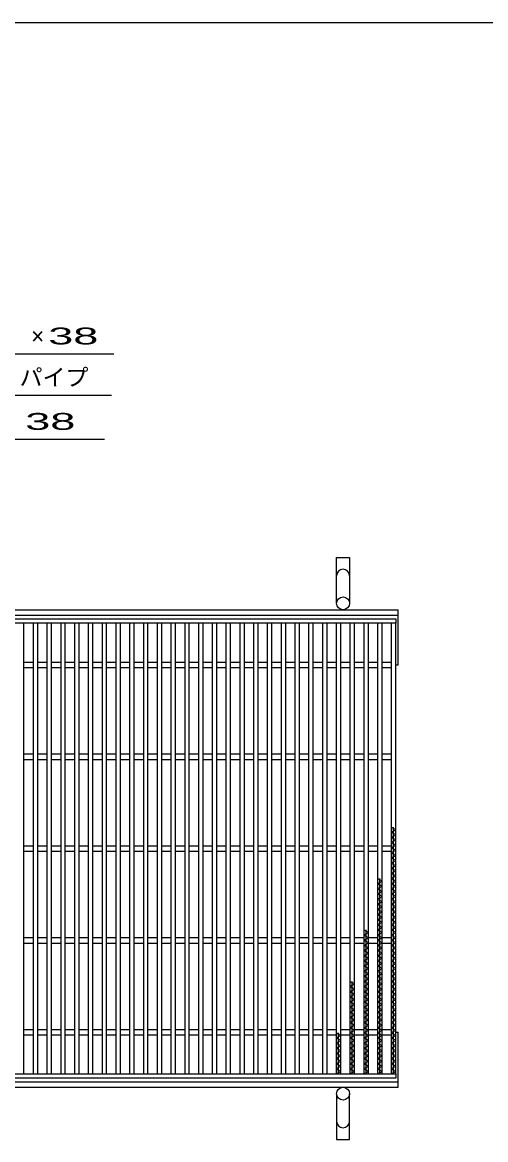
# Model space of a CAD drawing. Units: millimetres, scale not verified. Extents: x -1820 to 1736, y -1282 to 1048.
# Drawn here: x -826 to -321, y -168 to 1048 of the extents above; entities that cross this region are included whole.
import ezdxf
from ezdxf.enums import TextEntityAlignment as Align

# ---------------------------------------------------------------- set-up
doc = ezdxf.new("R2010")
doc.units = ezdxf.units.MM
doc.header["$LTSCALE"] = 10
for name, color, linetype, lineweight in [('0_2', 150, 'Continuous', 25), ('16', 3, 'Continuous', 25), ('19', 6, 'Continuous', 25), ('22', 4, 'Continuous', 25)]:
    doc.layers.add(name, color=color, linetype=linetype, lineweight=lineweight)
doc.styles.add('ベクトル', font='')
doc.styles.get('ベクトル').set_extended_font_data('ベクトル')

msp = doc.modelspace()

# ---------------------------------------------------------------- linework, layer by layer
at = {"layer": '0_2'}
msp.add_line((-1724, 1048.5), (1736, 1048.5), dxfattribs=at)
at = {"layer": '16'}
for p, q in [((-1414, 399), (-419, 399)), ((-419, 394.5), (-1414, 394.5)), ((-824, 394.5), (-829, 394.5)), ((-824, -96.5), (-824, 394.5)), ((-814, 394.5), (-814, -96.5)), ((-809, 394.5), (-814, 394.5)), ((-809, -96.5), (-809, 394.5)), ((-799, 394.5), (-799, -96.5)), ((-794, 394.5), (-799, 394.5)), ((-794, -96.5), (-794, 394.5)), ((-784, 394.5), (-784, -96.5)), ((-779, 394.5), (-784, 394.5)), ((-779, -96.5), (-779, 394.5)), ((-769, 394.5), (-769, -96.5)), ((-764, 394.5), (-769, 394.5)), ((-764, -96.5), (-764, 394.5)), ((-754, 394.5), (-754, -96.5)), ((-749, 394.5), (-754, 394.5)), ((-749, -96.5), (-749, 394.5)), ((-739, 394.5), (-739, -96.5)), ((-734, 394.5), (-739, 394.5)), ((-734, -96.5), (-734, 394.5)), ((-724, 394.5), (-724, -96.5)), ((-719, 394.5), (-724, 394.5)), ((-719, -96.5), (-719, 394.5)), ((-709, 394.5), (-709, -96.5)), ((-704, 394.5), (-709, 394.5)), ((-704, -96.5), (-704, 394.5)), ((-694, 394.5), (-694, -96.5)), ((-689, 394.5), (-694, 394.5)), ((-689, -96.5), (-689, 394.5)), ((-679, 394.5), (-679, -96.5)), ((-674, 394.5), (-679, 394.5)), ((-674, -96.5), (-674, 394.5)), ((-664, 394.5), (-664, -96.5)), ((-659, 394.5), (-664, 394.5)), ((-659, -96.5), (-659, 394.5)), ((-649, 394.5), (-649, -96.5)), ((-644, 394.5), (-649, 394.5)), ((-644, -96.5), (-644, 394.5)), ((-634, 394.5), (-634, -96.5)), ((-629, 394.5), (-634, 394.5)), ((-629, -96.5), (-629, 394.5)), ((-619, 394.5), (-619, -96.5)), ((-614, 394.5), (-619, 394.5)), ((-614, -96.5), (-614, 394.5)), ((-604, 394.5), (-604, -96.5)), ((-599, 394.5), (-604, 394.5)), ((-599, -96.5), (-599, 394.5)), ((-589, 394.5), (-589, -96.5)), ((-584, 394.5), (-589, 394.5)), ((-584, -96.5), (-584, 394.5)), ((-574, 394.5), (-574, -96.5)), ((-569, 394.5), (-574, 394.5)), ((-569, -96.5), (-569, 394.5)), ((-559, 394.5), (-559, -96.5)), ((-554, 394.5), (-559, 394.5)), ((-554, -96.5), (-554, 394.5)), ((-544, 394.5), (-544, -96.5)), ((-539, 394.5), (-544, 394.5)), ((-539, -96.5), (-539, 394.5)), ((-529, 394.5), (-529, -96.5)), ((-524, 394.5), (-529, 394.5)), ((-524, -96.5), (-524, 394.5)), ((-514, 394.5), (-514, -96.5)), ((-509, 394.5), (-514, 394.5)), ((-509, -96.5), (-509, 394.5)), ((-499, 394.5), (-499, -96.5)), ((-494, 394.5), (-499, 394.5)), ((-494, -96.5), (-494, 394.5)), ((-484, 394.5), (-484, -96.5)), ((-479, 394.5), (-484, 394.5)), ((-479, -96.5), (-479, 394.5)), ((-469, 394.5), (-469, -96.5)), ((-464, 394.5), (-469, 394.5)), ((-464, -96.5), (-464, 394.5)), ((-454, 394.5), (-454, -96.5)), ((-449, 394.5), (-454, 394.5)), ((-449, -96.5), (-449, 394.5)), ((-439, 394.5), (-439, -96.5)), ((-434, 394.5), (-439, 394.5)), ((-434, -96.5), (-434, 394.5)), ((-424, 394.5), (-424, -96.5)), ((-419, 394.5), (-424, 394.5)), ((-419, 399), (-419, 394.5)), ((-419, -96.5), (-419, 394.5)), ((-824, 352), (-814, 352)), ((-824, 346), (-814, 346)), ((-809, 352), (-799, 352)), ((-809, 346), (-799, 346)), ((-794, 352), (-784, 352)), ((-794, 346), (-784, 346)), ((-779, 352), (-769, 352)), ((-779, 346), (-769, 346)), ((-764, 352), (-754, 352)), ((-764, 346), (-754, 346)), ((-749, 352), (-739, 352)), ((-749, 346), (-739, 346)), ((-734, 352), (-724, 352)), ((-734, 346), (-724, 346)), ((-719, 352), (-709, 352)), ((-719, 346), (-709, 346)), ((-704, 352), (-694, 352)), ((-704, 346), (-694, 346)), ((-689, 352), (-679, 352)), ((-689, 346), (-679, 346)), ((-674, 352), (-664, 352)), ((-674, 346), (-664, 346)), ((-659, 352), (-649, 352)), ((-659, 346), (-649, 346)), ((-644, 352), (-634, 352)), ((-644, 346), (-634, 346)), ((-629, 352), (-619, 352)), ((-629, 346), (-619, 346)), ((-614, 352), (-604, 352)), ((-614, 346), (-604, 346)), ((-599, 352), (-589, 352)), ((-599, 346), (-589, 346)), ((-584, 352), (-574, 352)), ((-584, 346), (-574, 346)), ((-569, 352), (-559, 352)), ((-569, 346), (-559, 346)), ((-554, 352), (-544, 352)), ((-554, 346), (-544, 346)), ((-539, 352), (-529, 352)), ((-539, 346), (-529, 346)), ((-524, 352), (-514, 352)), ((-524, 346), (-514, 346)), ((-509, 352), (-499, 352)), ((-509, 346), (-499, 346)), ((-494, 352), (-484, 352)), ((-494, 346), (-484, 346)), ((-479, 352), (-469, 352)), ((-479, 346), (-469, 346)), ((-464, 352), (-454, 352)), ((-464, 346), (-454, 346)), ((-449, 352), (-439, 352)), ((-449, 346), (-439, 346)), ((-434, 352), (-424, 352)), ((-434, 346), (-424, 346)), ((-824, 252), (-814, 252)), ((-824, 246), (-814, 246)), ((-809, 252), (-799, 252)), ((-809, 246), (-799, 246)), ((-794, 252), (-784, 252)), ((-794, 246), (-784, 246)), ((-779, 252), (-769, 252)), ((-779, 246), (-769, 246)), ((-764, 252), (-754, 252)), ((-764, 246), (-754, 246)), ((-749, 252), (-739, 252)), ((-749, 246), (-739, 246)), ((-734, 252), (-724, 252)), ((-734, 246), (-724, 246)), ((-719, 252), (-709, 252)), ((-719, 246), (-709, 246)), ((-704, 252), (-694, 252)), ((-704, 246), (-694, 246)), ((-689, 252), (-679, 252)), ((-689, 246), (-679, 246)), ((-674, 252), (-664, 252)), ((-674, 246), (-664, 246)), ((-659, 252), (-649, 252)), ((-659, 246), (-649, 246)), ((-644, 252), (-634, 252)), ((-644, 246), (-634, 246)), ((-629, 252), (-619, 252)), ((-629, 246), (-619, 246)), ((-614, 252), (-604, 252)), ((-614, 246), (-604, 246)), ((-599, 252), (-589, 252)), ((-599, 246), (-589, 246)), ((-584, 252), (-574, 252)), ((-584, 246), (-574, 246)), ((-569, 252), (-559, 252)), ((-569, 246), (-559, 246)), ((-554, 252), (-544, 252)), ((-554, 246), (-544, 246)), ((-539, 252), (-529, 252)), ((-539, 246), (-529, 246)), ((-524, 252), (-514, 252)), ((-524, 246), (-514, 246)), ((-509, 252), (-499, 252)), ((-509, 246), (-499, 246)), ((-494, 252), (-484, 252)), ((-494, 246), (-484, 246)), ((-479, 252), (-469, 252)), ((-479, 246), (-469, 246)), ((-464, 252), (-454, 252)), ((-464, 246), (-454, 246)), ((-449, 252), (-439, 252)), ((-449, 246), (-439, 246)), ((-434, 252), (-424, 252)), ((-434, 246), (-424, 246)), ((-419, 169.5), (-424, 172.3)), ((-421.5, -96.5), (-421.5, 172.3)), ((-424, 166.7), (-419, 169.5)), ((-419, 163.9), (-424, 166.7)), ((-424, 161.1), (-419, 163.9)), ((-419, 158.3), (-424, 161.1)), ((-424, 155.5), (-419, 158.3)), ((-824, 152), (-814, 152)), ((-824, 146), (-814, 146)), ((-809, 152), (-799, 152)), ((-809, 146), (-799, 146)), ((-794, 152), (-784, 152)), ((-794, 146), (-784, 146)), ((-779, 152), (-769, 152)), ((-779, 146), (-769, 146)), ((-764, 152), (-754, 152)), ((-764, 146), (-754, 146)), ((-749, 152), (-739, 152)), ((-749, 146), (-739, 146)), ((-734, 152), (-724, 152)), ((-734, 146), (-724, 146)), ((-719, 152), (-709, 152)), ((-719, 146), (-709, 146)), ((-704, 152), (-694, 152)), ((-704, 146), (-694, 146)), ((-689, 152), (-679, 152)), ((-689, 146), (-679, 146)), ((-674, 152), (-664, 152)), ((-674, 146), (-664, 146)), ((-659, 152), (-649, 152)), ((-659, 146), (-649, 146)), ((-644, 152), (-634, 152)), ((-644, 146), (-634, 146)), ((-629, 152), (-619, 152)), ((-629, 146), (-619, 146)), ((-614, 152), (-604, 152)), ((-614, 146), (-604, 146)), ((-599, 152), (-589, 152)), ((-599, 146), (-589, 146)), ((-584, 152), (-574, 152)), ((-584, 146), (-574, 146)), ((-569, 152), (-559, 152)), ((-569, 146), (-559, 146)), ((-554, 152), (-544, 152)), ((-554, 146), (-544, 146)), ((-539, 152), (-529, 152)), ((-539, 146), (-529, 146)), ((-524, 152), (-514, 152)), ((-524, 146), (-514, 146)), ((-509, 152), (-499, 152)), ((-509, 146), (-499, 146)), ((-494, 152), (-484, 152)), ((-494, 146), (-484, 146)), ((-479, 152), (-469, 152)), ((-479, 146), (-469, 146)), ((-464, 152), (-454, 152)), ((-464, 146), (-454, 146)), ((-449, 152), (-439, 152)), ((-449, 146), (-439, 146)), ((-434, 152), (-424, 152)), ((-434, 146), (-424, 146)), ((-419, 152.7), (-424, 155.5)), ((-424, 149.9), (-419, 152.7)), ((-419, 147.1), (-424, 149.9)), ((-424, 144.3), (-419, 147.1)), ((-419, 141.5), (-424, 144.3)), ((-424, 138.7), (-419, 141.5)), ((-419, 135.9), (-424, 138.7)), ((-424, 133.1), (-419, 135.9)), ((-419, 130.3), (-424, 133.1)), ((-424, 127.5), (-419, 130.3)), ((-419, 124.7), (-424, 127.5)), ((-424, 121.9), (-419, 124.7)), ((-419, 119.1), (-424, 121.9)), ((-434, 113.5), (-439, 116.3)), ((-439, 110.7), (-434, 113.5)), ((-434, 107.9), (-439, 110.7)), ((-436.5, -96.5), (-436.5, 116.3)), ((-424, 116.3), (-419, 119.1)), ((-419, 113.5), (-424, 116.3)), ((-424, 110.7), (-419, 113.5)), ((-419, 107.9), (-424, 110.7)), ((-439, 105.1), (-434, 107.9)), ((-434, 102.3), (-439, 105.1)), ((-439, 99.5), (-434, 102.3)), ((-434, 96.7), (-439, 99.5)), ((-424, 105.1), (-419, 107.9)), ((-419, 102.3), (-424, 105.1)), ((-424, 99.5), (-419, 102.3)), ((-419, 96.7), (-424, 99.5)), ((-439, 93.9), (-434, 96.7)), ((-434, 91.1), (-439, 93.9)), ((-439, 88.3), (-434, 91.1)), ((-434, 85.5), (-439, 88.3)), ((-439, 82.7), (-434, 85.5)), ((-424, 93.9), (-419, 96.7)), ((-419, 91.1), (-424, 93.9)), ((-424, 88.3), (-419, 91.1)), ((-419, 85.5), (-424, 88.3)), ((-424, 82.7), (-419, 85.5)), ((-434, 79.9), (-439, 82.7)), ((-439, 77.1), (-434, 79.9)), ((-434, 74.3), (-439, 77.1)), ((-439, 71.5), (-434, 74.3)), ((-419, 79.9), (-424, 82.7)), ((-424, 77.1), (-419, 79.9)), ((-419, 74.3), (-424, 77.1)), ((-424, 71.5), (-419, 74.3)), ((-434, 68.7), (-439, 71.5)), ((-439, 65.9), (-434, 68.7)), ((-434, 63.1), (-439, 65.9)), ((-439, 60.3), (-434, 63.1)), ((-419, 68.7), (-424, 71.5)), ((-424, 65.9), (-419, 68.7)), ((-419, 63.1), (-424, 65.9)), ((-424, 60.3), (-419, 63.1)), ((-824, 52), (-814, 52)), ((-809, 52), (-799, 52)), ((-794, 52), (-784, 52)), ((-779, 52), (-769, 52)), ((-764, 52), (-754, 52)), ((-749, 52), (-739, 52)), ((-734, 52), (-724, 52)), ((-719, 52), (-709, 52)), ((-704, 52), (-694, 52)), ((-689, 52), (-679, 52)), ((-674, 52), (-664, 52)), ((-659, 52), (-649, 52)), ((-644, 52), (-634, 52)), ((-629, 52), (-619, 52)), ((-614, 52), (-604, 52)), ((-599, 52), (-589, 52)), ((-584, 52), (-574, 52)), ((-569, 52), (-559, 52)), ((-554, 52), (-544, 52)), ((-539, 52), (-529, 52)), ((-524, 52), (-514, 52)), ((-509, 52), (-499, 52)), ((-494, 52), (-484, 52)), ((-479, 52), (-469, 52)), ((-464, 52), (-454, 52)), ((-449, 57.5), (-454, 60.3)), ((-454, 54.7), (-449, 57.5)), ((-449, 51.9), (-454, 54.7)), ((-454, 49.1), (-449, 51.9)), ((-449, 46.3), (-454, 49.1)), ((-451.5, -96.5), (-451.5, 60.3)), ((-449, 52), (-439, 52)), ((-434, 57.5), (-439, 60.3)), ((-439, 54.7), (-434, 57.5)), ((-434, 51.9), (-439, 54.7)), ((-439, 49.1), (-434, 51.9)), ((-434, 46.3), (-439, 49.1)), ((-434, 52), (-424, 52)), ((-419, 57.5), (-424, 60.3)), ((-424, 54.7), (-419, 57.5)), ((-419, 51.9), (-424, 54.7)), ((-424, 49.1), (-419, 51.9)), ((-419, 46.3), (-424, 49.1)), ((-824, 46), (-814, 46)), ((-809, 46), (-799, 46)), ((-794, 46), (-784, 46)), ((-779, 46), (-769, 46)), ((-764, 46), (-754, 46)), ((-749, 46), (-739, 46)), ((-734, 46), (-724, 46)), ((-719, 46), (-709, 46)), ((-704, 46), (-694, 46)), ((-689, 46), (-679, 46)), ((-674, 46), (-664, 46)), ((-659, 46), (-649, 46)), ((-644, 46), (-634, 46)), ((-629, 46), (-619, 46)), ((-614, 46), (-604, 46)), ((-599, 46), (-589, 46)), ((-584, 46), (-574, 46)), ((-569, 46), (-559, 46)), ((-554, 46), (-544, 46)), ((-539, 46), (-529, 46)), ((-524, 46), (-514, 46)), ((-509, 46), (-499, 46)), ((-494, 46), (-484, 46)), ((-479, 46), (-469, 46)), ((-464, 46), (-454, 46)), ((-454, 43.5), (-449, 46.3)), ((-449, 40.7), (-454, 43.5)), ((-454, 37.9), (-449, 40.7)), ((-449, 35.1), (-454, 37.9)), ((-449, 46), (-439, 46)), ((-439, 43.5), (-434, 46.3)), ((-434, 40.7), (-439, 43.5)), ((-439, 37.9), (-434, 40.7)), ((-434, 35.1), (-439, 37.9)), ((-434, 46), (-424, 46)), ((-424, 43.5), (-419, 46.3)), ((-419, 40.7), (-424, 43.5)), ((-424, 37.9), (-419, 40.7)), ((-419, 35.1), (-424, 37.9)), ((-454, 32.3), (-449, 35.1)), ((-449, 29.5), (-454, 32.3)), ((-454, 26.7), (-449, 29.5)), ((-449, 23.9), (-454, 26.7)), ((-439, 32.3), (-434, 35.1)), ((-434, 29.5), (-439, 32.3)), ((-439, 26.7), (-434, 29.5)), ((-434, 23.9), (-439, 26.7)), ((-424, 32.3), (-419, 35.1)), ((-419, 29.5), (-424, 32.3)), ((-424, 26.7), (-419, 29.5)), ((-419, 23.9), (-424, 26.7)), ((-454, 21.1), (-449, 23.9)), ((-449, 18.3), (-454, 21.1)), ((-454, 15.5), (-449, 18.3)), ((-449, 12.7), (-454, 15.5)), ((-454, 9.9), (-449, 12.7)), ((-439, 21.1), (-434, 23.9)), ((-434, 18.3), (-439, 21.1)), ((-439, 15.5), (-434, 18.3)), ((-434, 12.7), (-439, 15.5)), ((-439, 9.9), (-434, 12.7)), ((-424, 21.1), (-419, 23.9)), ((-419, 18.3), (-424, 21.1)), ((-424, 15.5), (-419, 18.3)), ((-419, 12.7), (-424, 15.5)), ((-424, 9.9), (-419, 12.7)), ((-464, 1.5), (-469, 4.3)), ((-469, -1.3), (-464, 1.5)), ((-466.5, -96.5), (-466.5, 4.3)), ((-449, 7.1), (-454, 9.9)), ((-454, 4.3), (-449, 7.1)), ((-449, 1.5), (-454, 4.3)), ((-454, -1.3), (-449, 1.5)), ((-434, 7.1), (-439, 9.9)), ((-439, 4.3), (-434, 7.1)), ((-434, 1.5), (-439, 4.3)), ((-439, -1.3), (-434, 1.5)), ((-419, 7.1), (-424, 9.9)), ((-424, 4.3), (-419, 7.1)), ((-419, 1.5), (-424, 4.3)), ((-424, -1.3), (-419, 1.5)), ((-464, -4.1), (-469, -1.3)), ((-469, -6.9), (-464, -4.1)), ((-464, -9.7), (-469, -6.9)), ((-469, -12.5), (-464, -9.7)), ((-449, -4.1), (-454, -1.3)), ((-454, -6.9), (-449, -4.1)), ((-449, -9.7), (-454, -6.9)), ((-454, -12.5), (-449, -9.7)), ((-434, -4.1), (-439, -1.3)), ((-439, -6.9), (-434, -4.1)), ((-434, -9.7), (-439, -6.9)), ((-439, -12.5), (-434, -9.7)), ((-419, -4.1), (-424, -1.3)), ((-424, -6.9), (-419, -4.1)), ((-419, -9.7), (-424, -6.9)), ((-424, -12.5), (-419, -9.7)), ((-464, -15.3), (-469, -12.5)), ((-469, -18.1), (-464, -15.3)), ((-464, -20.9), (-469, -18.1)), ((-469, -23.7), (-464, -20.9)), ((-464, -26.5), (-469, -23.7)), ((-449, -15.3), (-454, -12.5)), ((-454, -18.1), (-449, -15.3)), ((-449, -20.9), (-454, -18.1)), ((-454, -23.7), (-449, -20.9)), ((-449, -26.5), (-454, -23.7)), ((-434, -15.3), (-439, -12.5)), ((-439, -18.1), (-434, -15.3)), ((-434, -20.9), (-439, -18.1)), ((-439, -23.7), (-434, -20.9)), ((-434, -26.5), (-439, -23.7)), ((-419, -15.3), (-424, -12.5)), ((-424, -18.1), (-419, -15.3)), ((-419, -20.9), (-424, -18.1)), ((-424, -23.7), (-419, -20.9)), ((-419, -26.5), (-424, -23.7)), ((-469, -29.3), (-464, -26.5)), ((-464, -32.1), (-469, -29.3)), ((-469, -34.9), (-464, -32.1)), ((-464, -37.7), (-469, -34.9)), ((-454, -29.3), (-449, -26.5)), ((-449, -32.1), (-454, -29.3)), ((-454, -34.9), (-449, -32.1)), ((-449, -37.7), (-454, -34.9)), ((-439, -29.3), (-434, -26.5)), ((-434, -32.1), (-439, -29.3)), ((-439, -34.9), (-434, -32.1)), ((-434, -37.7), (-439, -34.9)), ((-424, -29.3), (-419, -26.5)), ((-419, -32.1), (-424, -29.3)), ((-424, -34.9), (-419, -32.1)), ((-419, -37.7), (-424, -34.9)), ((-824, -48), (-814, -48)), ((-809, -48), (-799, -48)), ((-794, -48), (-784, -48)), ((-779, -48), (-769, -48)), ((-764, -48), (-754, -48)), ((-749, -48), (-739, -48)), ((-734, -48), (-724, -48)), ((-719, -48), (-709, -48)), ((-704, -48), (-694, -48)), ((-689, -48), (-679, -48)), ((-674, -48), (-664, -48)), ((-659, -48), (-649, -48)), ((-644, -48), (-634, -48)), ((-629, -48), (-619, -48)), ((-614, -48), (-604, -48)), ((-599, -48), (-589, -48)), ((-584, -48), (-574, -48)), ((-569, -48), (-559, -48)), ((-554, -48), (-544, -48)), ((-539, -48), (-529, -48)), ((-524, -48), (-514, -48)), ((-509, -48), (-499, -48)), ((-494, -48), (-484, -48)), ((-479, -48), (-469, -48)), ((-469, -40.5), (-464, -37.7)), ((-464, -43.3), (-469, -40.5)), ((-469, -46.1), (-464, -43.3)), ((-464, -48.9), (-469, -46.1)), ((-464, -48), (-454, -48)), ((-454, -40.5), (-449, -37.7)), ((-449, -43.3), (-454, -40.5)), ((-454, -46.1), (-449, -43.3)), ((-449, -48.9), (-454, -46.1)), ((-449, -48), (-439, -48)), ((-439, -40.5), (-434, -37.7)), ((-434, -43.3), (-439, -40.5)), ((-439, -46.1), (-434, -43.3)), ((-434, -48.9), (-439, -46.1)), ((-434, -48), (-424, -48)), ((-424, -40.5), (-419, -37.7)), ((-419, -43.3), (-424, -40.5)), ((-424, -46.1), (-419, -43.3)), ((-419, -48.9), (-424, -46.1)), ((-824, -54), (-814, -54)), ((-809, -54), (-799, -54)), ((-794, -54), (-784, -54)), ((-779, -54), (-769, -54)), ((-764, -54), (-754, -54)), ((-749, -54), (-739, -54)), ((-734, -54), (-724, -54)), ((-719, -54), (-709, -54)), ((-704, -54), (-694, -54)), ((-689, -54), (-679, -54)), ((-674, -54), (-664, -54)), ((-659, -54), (-649, -54)), ((-644, -54), (-634, -54)), ((-629, -54), (-619, -54)), ((-614, -54), (-604, -54)), ((-599, -54), (-589, -54)), ((-584, -54), (-574, -54)), ((-569, -54), (-559, -54)), ((-554, -54), (-544, -54)), ((-539, -54), (-529, -54)), ((-524, -54), (-514, -54)), ((-509, -54), (-499, -54)), ((-494, -54), (-484, -54)), ((-479, -54.5), (-484, -51.7)), ((-484, -57.3), (-479, -54.5)), ((-479, -60.1), (-484, -57.3)), ((-484, -62.9), (-479, -60.1)), ((-481.5, -96.5), (-481.5, -51.7)), ((-479, -54), (-469, -54)), ((-469, -51.7), (-464, -48.9)), ((-464, -54.5), (-469, -51.7)), ((-469, -57.3), (-464, -54.5)), ((-464, -60.1), (-469, -57.3)), ((-469, -62.9), (-464, -60.1)), ((-464, -54), (-454, -54)), ((-454, -51.7), (-449, -48.9)), ((-449, -54.5), (-454, -51.7)), ((-454, -57.3), (-449, -54.5)), ((-449, -60.1), (-454, -57.3)), ((-454, -62.9), (-449, -60.1)), ((-449, -54), (-439, -54)), ((-439, -51.7), (-434, -48.9)), ((-434, -54.5), (-439, -51.7)), ((-439, -57.3), (-434, -54.5)), ((-434, -60.1), (-439, -57.3)), ((-439, -62.9), (-434, -60.1)), ((-434, -54), (-424, -54)), ((-424, -51.7), (-419, -48.9)), ((-419, -54.5), (-424, -51.7)), ((-424, -57.3), (-419, -54.5)), ((-419, -60.1), (-424, -57.3)), ((-424, -62.9), (-419, -60.1)), ((-479, -65.7), (-484, -62.9)), ((-484, -68.5), (-479, -65.7)), ((-479, -71.3), (-484, -68.5)), ((-484, -74.1), (-479, -71.3)), ((-464, -65.7), (-469, -62.9)), ((-469, -68.5), (-464, -65.7)), ((-464, -71.3), (-469, -68.5)), ((-469, -74.1), (-464, -71.3)), ((-449, -65.7), (-454, -62.9)), ((-454, -68.5), (-449, -65.7)), ((-449, -71.3), (-454, -68.5)), ((-454, -74.1), (-449, -71.3)), ((-434, -65.7), (-439, -62.9)), ((-439, -68.5), (-434, -65.7)), ((-434, -71.3), (-439, -68.5)), ((-439, -74.1), (-434, -71.3)), ((-419, -65.7), (-424, -62.9)), ((-424, -68.5), (-419, -65.7)), ((-419, -71.3), (-424, -68.5)), ((-424, -74.1), (-419, -71.3)), ((-479, -76.9), (-484, -74.1)), ((-484, -79.7), (-479, -76.9)), ((-479, -82.5), (-484, -79.7)), ((-484, -85.3), (-479, -82.5)), ((-464, -76.9), (-469, -74.1)), ((-469, -79.7), (-464, -76.9)), ((-464, -82.5), (-469, -79.7)), ((-469, -85.3), (-464, -82.5)), ((-449, -76.9), (-454, -74.1)), ((-454, -79.7), (-449, -76.9)), ((-449, -82.5), (-454, -79.7)), ((-454, -85.3), (-449, -82.5)), ((-434, -76.9), (-439, -74.1)), ((-439, -79.7), (-434, -76.9)), ((-434, -82.5), (-439, -79.7)), ((-439, -85.3), (-434, -82.5)), ((-419, -76.9), (-424, -74.1)), ((-424, -79.7), (-419, -76.9)), ((-419, -82.5), (-424, -79.7)), ((-424, -85.3), (-419, -82.5)), ((-1414, -96.5), (-419, -96.5)), ((-829, -96.5), (-824, -96.5)), ((-814, -96.5), (-809, -96.5)), ((-799, -96.5), (-794, -96.5)), ((-784, -96.5), (-779, -96.5)), ((-769, -96.5), (-764, -96.5)), ((-754, -96.5), (-749, -96.5)), ((-739, -96.5), (-734, -96.5)), ((-724, -96.5), (-719, -96.5)), ((-709, -96.5), (-704, -96.5)), ((-694, -96.5), (-689, -96.5)), ((-679, -96.5), (-674, -96.5)), ((-664, -96.5), (-659, -96.5)), ((-649, -96.5), (-644, -96.5)), ((-634, -96.5), (-629, -96.5)), ((-619, -96.5), (-614, -96.5)), ((-604, -96.5), (-599, -96.5)), ((-589, -96.5), (-584, -96.5)), ((-574, -96.5), (-569, -96.5)), ((-559, -96.5), (-554, -96.5)), ((-544, -96.5), (-539, -96.5)), ((-529, -96.5), (-524, -96.5)), ((-514, -96.5), (-509, -96.5)), ((-499, -96.5), (-494, -96.5)), ((-479, -88.1), (-484, -85.3)), ((-484, -90.9), (-479, -88.1)), ((-479, -93.7), (-484, -90.9)), ((-484, -96.5), (-479, -93.7)), ((-484, -96.5), (-479, -96.5)), ((-464, -88.1), (-469, -85.3)), ((-469, -90.9), (-464, -88.1)), ((-464, -93.7), (-469, -90.9)), ((-469, -96.5), (-464, -93.7)), ((-469, -96.5), (-464, -96.5)), ((-449, -88.1), (-454, -85.3)), ((-454, -90.9), (-449, -88.1)), ((-449, -93.7), (-454, -90.9)), ((-454, -96.5), (-449, -93.7)), ((-454, -96.5), (-449, -96.5)), ((-434, -88.1), (-439, -85.3)), ((-439, -90.9), (-434, -88.1)), ((-434, -93.7), (-439, -90.9)), ((-439, -96.5), (-434, -93.7)), ((-439, -96.5), (-434, -96.5)), ((-419, -88.1), (-424, -85.3)), ((-424, -90.9), (-419, -88.1)), ((-419, -93.7), (-424, -90.9)), ((-424, -96.5), (-419, -93.7)), ((-424, -96.5), (-419, -96.5)), ((-419, -96.5), (-419, -101)), ((-419, -101), (-1414, -101))]:
    msp.add_line(p, q, dxfattribs=at)
at = {"layer": '19'}
for p, q in [((-483.5, 416), (-483.5, 466)), ((-483.5, 466), (-469.5, 466)), ((-469.5, 466), (-469.5, 416)), ((-1416.5, 409), (-416.5, 409)), ((-1416.5, 403), (-416.5, 403)), ((-416.5, 349), (-416.5, 409)), ((-419, 349), (-416.5, 349)), ((-419, -51), (-416.5, -51)), ((-416.5, -111), (-416.5, -51)), ((-1416.5, -105), (-416.5, -105)), ((-1416.5, -111), (-416.5, -111)), ((-483.5, -118), (-483.5, -168)), ((-469.5, -168), (-469.5, -118)), ((-483.5, -168), (-469.5, -168))]:
    msp.add_line(p, q, dxfattribs=at)
for centre in [(-476.5, 416), (-476.5, -118)]:
    msp.add_circle(centre, 7, dxfattribs=at)
for centre, start, end in [((-476.5, 446), 0, 180), ((-476.5, -148), 180, 0)]:
    msp.add_arc(centre, 7, start, end, dxfattribs=at)
at = {"layer": '22'}
for p, q in [((-1186.2, 687.5), (-726.2, 687.5)), ((-1168.8, 642.5), (-728.8, 642.5)), ((-1156.2, 594.5), (-736.2, 594.5))]:
    msp.add_line(p, q, dxfattribs=at)

# ---------------------------------------------------------------- texts
at = {"layer": '22', "color": 2, "style": 'ベクトル'}
for s, height, p in [('×', 18.3, (-816.2, 707)), ('絞りパイプ', 18.33, (-878.8, 662))]:
    msp.add_text(s, height=height, dxfattribs=at).set_placement(p, align=Align.MIDDLE_LEFT)
at = {"layer": '22', "color": 2, "style": 'ベクトル', "width": 2}
for p in [(-811.2, 707), (-836.2, 614)]:
    msp.add_text(' 38 ', height=18.33, dxfattribs=at).set_placement(p, align=Align.MIDDLE_LEFT)

doc.saveas('drawing.dxf')
